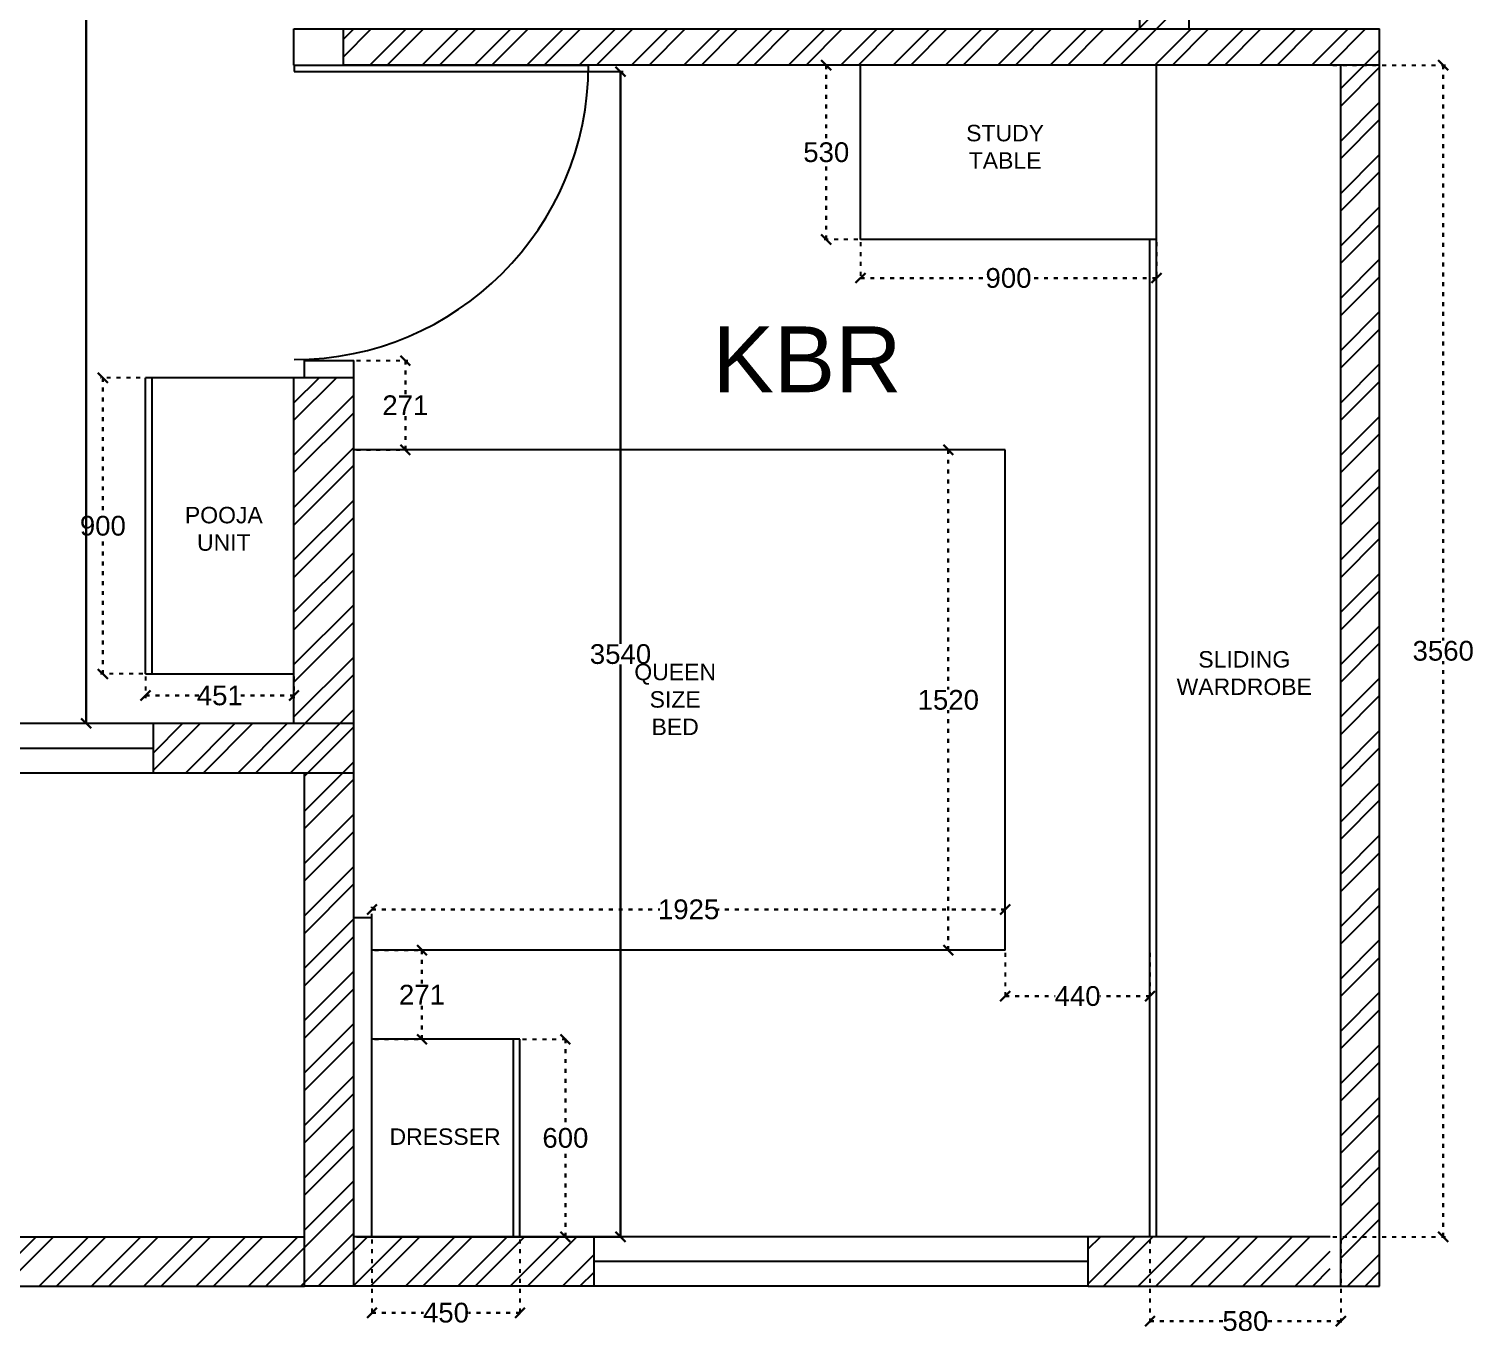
# Model space of a CAD drawing. Header units: millimetres. Extents: x 220712 to 1505573, y -354410 to 241923.
# Drawn here: x 379590 to 383980, y 93327 to 97293 of the extents above; entities that cross this region are included whole.
import ezdxf

# ---------------------------------------------------------------- set-up
doc = ezdxf.new("R2010")
doc.units = ezdxf.units.MM
doc.header["$MEASUREMENT"] = 0
doc.linetypes.add('ACAD_ISO03W100', pattern=[30, 12, -18])
doc.layers.add('Walls', color=253, linetype='Continuous')
doc.styles.get("Standard").update_dxf_attribs({"font": 'arial.ttf'})
doc.dimstyles.get("Standard").update_dxf_attribs({"dimtxt": 60, "dimasz": 30, "dimexe": 7.75, "dimexo": 8.13, "dimgap": 0.63, "dimtad": 0, "dimtih": 1, "dimtoh": 1, "dimdec": 0, "dimzin": 0, "dimtxsty": 'Standard', "dimblk": 'OBLIQUE', "dimcen": 2.25, "dimclrd": 1, "dimclre": 1, "dimclrt": 1, "dimadec": 0, "dimazin": 0, "dimtfac": 1, "dimtdec": 0, "dimtofl": 0, "dimtmove": 0, "dimatfit": 3, "dimfxl": 1, "dimtolj": 1, "dimtzin": 0, "dimlwd": 30, "dimarcsym": 0})

# ---------------------------------------------------------------- blocks, each defined once
blk = doc.blocks.new('door')
at = {"color": 9, "true_color": 0xc7c8ca}
for p, q in [((873603.6, 225972.1), (872703.6, 225972.1)), ((873603.6, 225952.1), (872703.6, 225952.1)), ((873603.6, 225952.1), (873603.6, 225972.1))]:
    blk.add_line(p, q, dxfattribs=at)
blk.add_arc((873603.6, 225952.1), 900, 90, 180, dxfattribs=at)
blk = doc.blocks.new('_Oblique')
at = {"color": 0, "linetype": 'ByBlock', "lineweight": -2}
blk.add_line((-0.5, -0.5), (0.5, 0.5), dxfattribs=at)
blk = doc.blocks.new('*D2517')
at = {"layer": 'Defpoints', "color": 0, "linetype": 'ACAD_ISO03W100', "lineweight": -2, "transparency": 16777216}
for p in [(380632.5, 94493.6), (380784.5, 94493.6), (380632.5, 94222.6)]:
    blk.add_point(p, dxfattribs=at)
at = {"layer": 'Walls', "color": 1, "linetype": 'ACAD_ISO03W100', "lineweight": -2, "transparency": 16777216}
for p, q in [((380640.6, 94493.6), (380792.3, 94493.6)), ((380640.6, 94222.6), (380792.3, 94222.6))]:
    blk.add_line(p, q, dxfattribs=at)
at = {"layer": 'Walls', "color": 1, "linetype": 'ACAD_ISO03W100', "lineweight": 30, "transparency": 16777216}
for p, q in [((380784.5, 94493.6), (380784.5, 94388.9)), ((380784.5, 94222.6), (380784.5, 94327.4))]:
    blk.add_line(p, q, dxfattribs=at)
at = {"layer": 'Walls', "color": 1, "linetype": 'ACAD_ISO03W100', "lineweight": 30, "transparency": 16777216, "xscale": 30, "yscale": 30, "zscale": 30}
for p, rotation in [((380784.5, 94493.6), 90), ((380784.5, 94222.6), 270)]:
    blk.add_blockref('_Oblique', p, dxfattribs=dict(at, rotation=rotation))
at = {"layer": 'Walls', "color": 1, "linetype": 'ACAD_ISO03W100', "transparency": 16777216, "insert": (380784.5, 94358.1), "char_height": 60, "attachment_point": 5}
blk.add_mtext('\\A1;271', dxfattribs=at)
blk = doc.blocks.new('*D2518')
at = {"layer": 'Defpoints', "color": 0, "linetype": 'ACAD_ISO03W100', "lineweight": -2, "transparency": 16777216}
for p in [(380577.5, 96284.6), (380734, 96284.6), (380577.5, 96013.6)]:
    blk.add_point(p, dxfattribs=at)
at = {"layer": 'Walls', "color": 1, "linetype": 'ACAD_ISO03W100', "lineweight": -2, "transparency": 16777216}
for p, q in [((380585.6, 96284.6), (380741.8, 96284.6)), ((380585.6, 96013.6), (380741.8, 96013.6))]:
    blk.add_line(p, q, dxfattribs=at)
at = {"layer": 'Walls', "color": 1, "linetype": 'ACAD_ISO03W100', "lineweight": 30, "transparency": 16777216}
for p, q in [((380734, 96284.6), (380734, 96179.9)), ((380734, 96013.6), (380734, 96118.4))]:
    blk.add_line(p, q, dxfattribs=at)
at = {"layer": 'Walls', "color": 1, "linetype": 'ACAD_ISO03W100', "lineweight": 30, "transparency": 16777216, "xscale": 30, "yscale": 30, "zscale": 30}
for p, rotation in [((380734, 96284.6), 90), ((380734, 96013.6), 270)]:
    blk.add_blockref('_Oblique', p, dxfattribs=dict(at, rotation=rotation))
at = {"layer": 'Walls', "color": 1, "linetype": 'ACAD_ISO03W100', "transparency": 16777216, "insert": (380734, 96149.1), "char_height": 60, "attachment_point": 5}
blk.add_mtext('\\A1;271', dxfattribs=at)
blk = doc.blocks.new('*D2519')
at = {"layer": 'Defpoints', "color": 0, "linetype": 'ACAD_ISO03W100', "lineweight": -2, "transparency": 16777216}
for p in [(382557.5, 94617.1), (380632.5, 94493.6), (382557.5, 94493.6)]:
    blk.add_point(p, dxfattribs=at)
at = {"layer": 'Walls', "color": 1, "linetype": 'ACAD_ISO03W100', "lineweight": -2, "transparency": 16777216}
for p, q in [((380632.5, 94501.8), (380632.5, 94624.9)), ((382557.5, 94501.8), (382557.5, 94624.9))]:
    blk.add_line(p, q, dxfattribs=at)
at = {"layer": 'Walls', "color": 1, "linetype": 'ACAD_ISO03W100', "lineweight": 30, "transparency": 16777216}
for p, q in [((380632.5, 94617.1), (381507.4, 94617.1)), ((382557.5, 94617.1), (381682.6, 94617.1))]:
    blk.add_line(p, q, dxfattribs=at)
at = {"layer": 'Walls', "color": 1, "linetype": 'ACAD_ISO03W100', "lineweight": 30, "transparency": 16777216, "xscale": 30, "yscale": 30, "zscale": 30, "rotation": 180}
blk.add_blockref('_Oblique', (380632.5, 94617.1), dxfattribs=at)
at = {"layer": 'Walls', "color": 1, "linetype": 'ACAD_ISO03W100', "lineweight": 30, "transparency": 16777216, "xscale": 30, "yscale": 30, "zscale": 30}
blk.add_blockref('_Oblique', (382557.5, 94617.1), dxfattribs=at)
at = {"layer": 'Walls', "color": 1, "linetype": 'ACAD_ISO03W100', "transparency": 16777216, "insert": (381595, 94617.1), "char_height": 60, "attachment_point": 5}
blk.add_mtext('\\A1;1925', dxfattribs=at)
blk = doc.blocks.new('*D2520')
at = {"layer": 'Defpoints', "color": 0, "linetype": 'ACAD_ISO03W100', "lineweight": -2, "transparency": 16777216}
for p in [(382384.5, 96013.6), (382557.5, 96013.6), (382557.5, 94493.6)]:
    blk.add_point(p, dxfattribs=at)
at = {"layer": 'Walls', "color": 1, "linetype": 'ACAD_ISO03W100', "lineweight": -2, "transparency": 16777216}
for p, q in [((382549.4, 96013.6), (382376.8, 96013.6)), ((382549.4, 94493.6), (382376.8, 94493.6))]:
    blk.add_line(p, q, dxfattribs=at)
at = {"layer": 'Walls', "color": 1, "linetype": 'ACAD_ISO03W100', "lineweight": 30, "transparency": 16777216}
for p, q in [((382384.5, 96013.6), (382384.5, 95284.9)), ((382384.5, 94493.6), (382384.5, 95222.4))]:
    blk.add_line(p, q, dxfattribs=at)
at = {"layer": 'Walls', "color": 1, "linetype": 'ACAD_ISO03W100', "lineweight": 30, "transparency": 16777216, "xscale": 30, "yscale": 30, "zscale": 30}
for p, rotation in [((382384.5, 96013.6), 90), ((382384.5, 94493.6), 270)]:
    blk.add_blockref('_Oblique', p, dxfattribs=dict(at, rotation=rotation))
at = {"layer": 'Walls', "color": 1, "linetype": 'ACAD_ISO03W100', "transparency": 16777216, "insert": (382384.5, 95253.6), "char_height": 60, "attachment_point": 5}
blk.add_mtext('\\A1;1520', dxfattribs=at)
blk = doc.blocks.new('*D2521')
at = {"layer": 'Defpoints', "color": 0, "linetype": 'ACAD_ISO03W100', "lineweight": -2, "transparency": 16777216}
for p in [(383545.5, 97182.6), (383889, 97182.6), (383545.5, 93622.6)]:
    blk.add_point(p, dxfattribs=at)
at = {"layer": 'Walls', "color": 1, "linetype": 'ACAD_ISO03W100', "lineweight": -2, "transparency": 16777216}
for p, q in [((383553.6, 97182.6), (383896.8, 97182.6)), ((383553.6, 93622.6), (383896.8, 93622.6))]:
    blk.add_line(p, q, dxfattribs=at)
at = {"layer": 'Walls', "color": 1, "linetype": 'ACAD_ISO03W100', "lineweight": 30, "transparency": 16777216}
for p, q in [((383889, 97182.6), (383889, 95433.9)), ((383889, 93622.6), (383889, 95371.3))]:
    blk.add_line(p, q, dxfattribs=at)
at = {"layer": 'Walls', "color": 1, "linetype": 'ACAD_ISO03W100', "lineweight": 30, "transparency": 16777216, "xscale": 30, "yscale": 30, "zscale": 30}
for p, rotation in [((383889, 97182.6), 90), ((383889, 93622.6), 270)]:
    blk.add_blockref('_Oblique', p, dxfattribs=dict(at, rotation=rotation))
at = {"layer": 'Walls', "color": 1, "linetype": 'ACAD_ISO03W100', "transparency": 16777216, "insert": (383889, 95402.6), "char_height": 60, "attachment_point": 5}
blk.add_mtext('\\A1;3560', dxfattribs=at)
blk = doc.blocks.new('*D2480')
at = {"layer": 'Defpoints', "color": 0, "linetype": 'ACAD_ISO03W100', "lineweight": -2, "transparency": 16777216}
for p in [(382997.5, 93622.6), (383577.5, 93622.6), (382997.5, 93366.1)]:
    blk.add_point(p, dxfattribs=at)
at = {"layer": 'Walls', "color": 1, "linetype": 'ACAD_ISO03W100', "lineweight": -2, "transparency": 16777216}
for p, q in [((382997.5, 93614.5), (382997.5, 93358.4)), ((383577.5, 93614.5), (383577.5, 93358.4))]:
    blk.add_line(p, q, dxfattribs=at)
at = {"layer": 'Walls', "color": 1, "linetype": 'ACAD_ISO03W100', "lineweight": 30, "transparency": 16777216}
for p, q in [((382997.5, 93366.1), (383220.7, 93366.1)), ((383577.5, 93366.1), (383354.3, 93366.1))]:
    blk.add_line(p, q, dxfattribs=at)
at = {"layer": 'Walls', "color": 1, "linetype": 'ACAD_ISO03W100', "lineweight": 30, "transparency": 16777216, "xscale": 30, "yscale": 30, "zscale": 30, "rotation": 180}
blk.add_blockref('_Oblique', (382997.5, 93366.1), dxfattribs=at)
at = {"layer": 'Walls', "color": 1, "linetype": 'ACAD_ISO03W100', "lineweight": 30, "transparency": 16777216, "xscale": 30, "yscale": 30, "zscale": 30}
blk.add_blockref('_Oblique', (383577.5, 93366.1), dxfattribs=at)
at = {"layer": 'Walls', "color": 1, "linetype": 'ACAD_ISO03W100', "transparency": 16777216, "insert": (383287.5, 93366.1), "char_height": 60, "attachment_point": 5}
blk.add_mtext('\\A1;580', dxfattribs=at)
blk = doc.blocks.new('*D2522')
at = {"layer": 'Defpoints', "color": 0, "linetype": 'ACAD_ISO03W100', "lineweight": -2, "transparency": 16777216}
for p in [(382013.5, 97182.6), (382117.5, 97182.6), (382117.5, 96652.6)]:
    blk.add_point(p, dxfattribs=at)
at = {"layer": 'Walls', "color": 1, "linetype": 'ACAD_ISO03W100', "lineweight": -2, "transparency": 16777216}
for p, q in [((382109.4, 97182.6), (382005.8, 97182.6)), ((382109.4, 96652.6), (382005.8, 96652.6))]:
    blk.add_line(p, q, dxfattribs=at)
at = {"layer": 'Walls', "color": 1, "linetype": 'ACAD_ISO03W100', "lineweight": 30, "transparency": 16777216}
for p, q in [((382013.5, 97182.6), (382013.5, 96948.9)), ((382013.5, 96652.6), (382013.5, 96886.3))]:
    blk.add_line(p, q, dxfattribs=at)
at = {"layer": 'Walls', "color": 1, "linetype": 'ACAD_ISO03W100', "lineweight": 30, "transparency": 16777216, "xscale": 30, "yscale": 30, "zscale": 30}
for p, rotation in [((382013.5, 97182.6), 90), ((382013.5, 96652.6), 270)]:
    blk.add_blockref('_Oblique', p, dxfattribs=dict(at, rotation=rotation))
at = {"layer": 'Walls', "color": 1, "linetype": 'ACAD_ISO03W100', "transparency": 16777216, "insert": (382013.5, 96917.6), "char_height": 60, "attachment_point": 5}
blk.add_mtext('\\A1;530', dxfattribs=at)
blk = doc.blocks.new('*D2523')
at = {"layer": 'Defpoints', "color": 0, "linetype": 'ACAD_ISO03W100', "lineweight": -2, "transparency": 16777216}
for p in [(381082.5, 94222.6), (381220.5, 94222.6), (381082.5, 93622.6)]:
    blk.add_point(p, dxfattribs=at)
at = {"layer": 'Walls', "color": 1, "linetype": 'ACAD_ISO03W100', "lineweight": -2, "transparency": 16777216}
for p, q in [((381090.6, 94222.6), (381228.3, 94222.6)), ((381090.6, 93622.6), (381228.3, 93622.6))]:
    blk.add_line(p, q, dxfattribs=at)
at = {"layer": 'Walls', "color": 1, "linetype": 'ACAD_ISO03W100', "lineweight": 30, "transparency": 16777216}
for p, q in [((381220.5, 94222.6), (381220.5, 93953.9)), ((381220.5, 93622.6), (381220.5, 93891.4))]:
    blk.add_line(p, q, dxfattribs=at)
at = {"layer": 'Walls', "color": 1, "linetype": 'ACAD_ISO03W100', "lineweight": 30, "transparency": 16777216, "xscale": 30, "yscale": 30, "zscale": 30}
for p, rotation in [((381220.5, 94222.6), 90), ((381220.5, 93622.6), 270)]:
    blk.add_blockref('_Oblique', p, dxfattribs=dict(at, rotation=rotation))
at = {"layer": 'Walls', "color": 1, "linetype": 'ACAD_ISO03W100', "transparency": 16777216, "insert": (381220.5, 93922.6), "char_height": 60, "attachment_point": 5}
blk.add_mtext('\\A1;600', dxfattribs=at)
blk = doc.blocks.new('*D2524')
at = {"layer": 'Defpoints', "color": 0, "linetype": 'ACAD_ISO03W100', "lineweight": -2, "transparency": 16777216}
for p in [(380632.5, 93622.6), (381082.5, 93622.6), (380632.5, 93391.6)]:
    blk.add_point(p, dxfattribs=at)
at = {"layer": 'Walls', "color": 1, "linetype": 'ACAD_ISO03W100', "lineweight": -2, "transparency": 16777216}
for p, q in [((380632.5, 93614.5), (380632.5, 93383.9)), ((381082.5, 93614.5), (381082.5, 93383.9))]:
    blk.add_line(p, q, dxfattribs=at)
at = {"layer": 'Walls', "color": 1, "linetype": 'ACAD_ISO03W100', "lineweight": 30, "transparency": 16777216}
for p, q in [((380632.5, 93391.6), (380789.5, 93391.6)), ((381082.5, 93391.6), (380925.5, 93391.6))]:
    blk.add_line(p, q, dxfattribs=at)
at = {"layer": 'Walls', "color": 1, "linetype": 'ACAD_ISO03W100', "lineweight": 30, "transparency": 16777216, "xscale": 30, "yscale": 30, "zscale": 30, "rotation": 180}
blk.add_blockref('_Oblique', (380632.5, 93391.6), dxfattribs=at)
at = {"layer": 'Walls', "color": 1, "linetype": 'ACAD_ISO03W100', "lineweight": 30, "transparency": 16777216, "xscale": 30, "yscale": 30, "zscale": 30}
blk.add_blockref('_Oblique', (381082.5, 93391.6), dxfattribs=at)
at = {"layer": 'Walls', "color": 1, "linetype": 'ACAD_ISO03W100', "transparency": 16777216, "insert": (380857.5, 93391.6), "char_height": 60, "attachment_point": 5}
blk.add_mtext('\\A1;450', dxfattribs=at)
blk = doc.blocks.new('*D2485')
at = {"layer": 'Defpoints', "color": 0, "linetype": 'ACAD_ISO03W100', "lineweight": -2, "transparency": 16777216}
for p in [(379814.5, 96232.6), (379936.3, 96232.6), (379944.4, 95332.6)]:
    blk.add_point(p, dxfattribs=at)
at = {"layer": 'Walls', "color": 1, "linetype": 'ACAD_ISO03W100', "lineweight": -2, "transparency": 16777216}
for p, q in [((379928.1, 96232.6), (379806.8, 96232.6)), ((379936.3, 95332.6), (379806.8, 95332.6))]:
    blk.add_line(p, q, dxfattribs=at)
at = {"layer": 'Walls', "color": 1, "linetype": 'ACAD_ISO03W100', "lineweight": 30, "transparency": 16777216}
for p, q in [((379814.5, 96232.6), (379814.5, 95813.9)), ((379814.5, 95332.6), (379814.5, 95751.4))]:
    blk.add_line(p, q, dxfattribs=at)
at = {"layer": 'Walls', "color": 1, "linetype": 'ACAD_ISO03W100', "lineweight": 30, "transparency": 16777216, "xscale": 30, "yscale": 30, "zscale": 30}
for p, rotation in [((379814.5, 96232.6), 90), ((379814.5, 95332.6), 270)]:
    blk.add_blockref('_Oblique', p, dxfattribs=dict(at, rotation=rotation))
at = {"layer": 'Walls', "color": 1, "linetype": 'ACAD_ISO03W100', "transparency": 16777216, "insert": (379814.5, 95782.6), "char_height": 60, "attachment_point": 5}
blk.add_mtext('\\A1;900', dxfattribs=at)
blk = doc.blocks.new('*D2493')
at = {"layer": 'Defpoints', "color": 0, "linetype": 'ACAD_ISO03W100', "lineweight": -2, "transparency": 16777216}
for p in [(382557.5, 94493.6), (382997.5, 94493.6), (382997.5, 94353.6)]:
    blk.add_point(p, dxfattribs=at)
at = {"layer": 'Walls', "color": 1, "linetype": 'ACAD_ISO03W100', "lineweight": -2, "transparency": 16777216}
for p, q in [((382557.5, 94485.5), (382557.5, 94345.9)), ((382997.5, 94485.5), (382997.5, 94345.9))]:
    blk.add_line(p, q, dxfattribs=at)
at = {"layer": 'Walls', "color": 1, "linetype": 'ACAD_ISO03W100', "lineweight": 30, "transparency": 16777216}
for p, q in [((382557.5, 94353.6), (382709.5, 94353.6)), ((382997.5, 94353.6), (382845.5, 94353.6))]:
    blk.add_line(p, q, dxfattribs=at)
at = {"layer": 'Walls', "color": 1, "linetype": 'ACAD_ISO03W100', "lineweight": 30, "transparency": 16777216, "xscale": 30, "yscale": 30, "zscale": 30, "rotation": 180}
blk.add_blockref('_Oblique', (382557.5, 94353.6), dxfattribs=at)
at = {"layer": 'Walls', "color": 1, "linetype": 'ACAD_ISO03W100', "lineweight": 30, "transparency": 16777216, "xscale": 30, "yscale": 30, "zscale": 30}
blk.add_blockref('_Oblique', (382997.5, 94353.6), dxfattribs=at)
at = {"layer": 'Walls', "color": 1, "linetype": 'ACAD_ISO03W100', "transparency": 16777216, "insert": (382777.5, 94353.6), "char_height": 60, "attachment_point": 5}
blk.add_mtext('\\A1;440', dxfattribs=at)
blk = doc.blocks.new('*D2497')
at = {"layer": 'Defpoints', "color": 0, "linetype": 'ACAD_ISO03W100', "lineweight": -2, "transparency": 16777216}
for p in [(379944.4, 95332.6), (380395.5, 95332.6), (380395.5, 95267.1)]:
    blk.add_point(p, dxfattribs=at)
at = {"layer": 'Walls', "color": 1, "linetype": 'ACAD_ISO03W100', "lineweight": -2, "transparency": 16777216}
for p, q in [((379944.4, 95324.5), (379944.4, 95259.4)), ((380395.5, 95324.5), (380395.5, 95259.4))]:
    blk.add_line(p, q, dxfattribs=at)
at = {"layer": 'Walls', "color": 1, "linetype": 'ACAD_ISO03W100', "lineweight": 30, "transparency": 16777216}
for p, q in [((379944.4, 95267.1), (380107.6, 95267.1)), ((380395.5, 95267.1), (380232.3, 95267.1))]:
    blk.add_line(p, q, dxfattribs=at)
at = {"layer": 'Walls', "color": 1, "linetype": 'ACAD_ISO03W100', "lineweight": 30, "transparency": 16777216, "xscale": 30, "yscale": 30, "zscale": 30, "rotation": 180}
blk.add_blockref('_Oblique', (379944.4, 95267.1), dxfattribs=at)
at = {"layer": 'Walls', "color": 1, "linetype": 'ACAD_ISO03W100', "lineweight": 30, "transparency": 16777216, "xscale": 30, "yscale": 30, "zscale": 30}
blk.add_blockref('_Oblique', (380395.5, 95267.1), dxfattribs=at)
at = {"layer": 'Walls', "color": 1, "linetype": 'ACAD_ISO03W100', "transparency": 16777216, "insert": (380169.9, 95267.1), "char_height": 60, "attachment_point": 5}
blk.add_mtext('\\A1;451', dxfattribs=at)
blk = doc.blocks.new('*D2509')
at = {"layer": 'Defpoints', "color": 0, "linetype": 'ACAD_ISO03W100', "lineweight": -2, "transparency": 16777216}
for p in [(382117.5, 96652.6), (383017.5, 96652.6), (382117.5, 96535.6)]:
    blk.add_point(p, dxfattribs=at)
at = {"layer": 'Walls', "color": 1, "linetype": 'ACAD_ISO03W100', "lineweight": -2, "transparency": 16777216}
for p, q in [((382117.5, 96644.5), (382117.5, 96527.9)), ((383017.5, 96644.5), (383017.5, 96527.9))]:
    blk.add_line(p, q, dxfattribs=at)
at = {"layer": 'Walls', "color": 1, "linetype": 'ACAD_ISO03W100', "lineweight": 30, "transparency": 16777216}
for p, q in [((382117.5, 96535.6), (382500.7, 96535.6)), ((383017.5, 96535.6), (382634.3, 96535.6))]:
    blk.add_line(p, q, dxfattribs=at)
at = {"layer": 'Walls', "color": 1, "linetype": 'ACAD_ISO03W100', "lineweight": 30, "transparency": 16777216, "xscale": 30, "yscale": 30, "zscale": 30, "rotation": 180}
blk.add_blockref('_Oblique', (382117.5, 96535.6), dxfattribs=at)
at = {"layer": 'Walls', "color": 1, "linetype": 'ACAD_ISO03W100', "lineweight": 30, "transparency": 16777216, "xscale": 30, "yscale": 30, "zscale": 30}
blk.add_blockref('_Oblique', (383017.5, 96535.6), dxfattribs=at)
at = {"layer": 'Walls', "color": 1, "linetype": 'ACAD_ISO03W100', "transparency": 16777216, "insert": (382567.5, 96535.6), "char_height": 60, "attachment_point": 5}
blk.add_mtext('\\A1;900', dxfattribs=at)
blk = doc.blocks.new('*D2512')
at = {"layer": 'Defpoints', "color": 0, "lineweight": -2, "transparency": 16777216}
for p in [(379212.5, 103066.6), (379212.5, 95182.6), (379763.5, 95182.6)]:
    blk.add_point(p, dxfattribs=at)
at = {"layer": 'Walls', "color": 1, "lineweight": -2, "transparency": 16777216}
for p, q in [((379220.6, 103066.6), (379771.3, 103066.6)), ((379220.6, 95182.6), (379771.3, 95182.6))]:
    blk.add_line(p, q, dxfattribs=at)
at = {"layer": 'Walls', "color": 1, "lineweight": 30, "transparency": 16777216}
for p, q in [((379763.5, 103066.6), (379763.5, 99155.9)), ((379763.5, 95182.6), (379763.5, 99093.4))]:
    blk.add_line(p, q, dxfattribs=at)
at = {"layer": 'Walls', "color": 1, "lineweight": 30, "transparency": 16777216, "xscale": 30, "yscale": 30, "zscale": 30}
for p, rotation in [((379763.5, 103066.6), 90), ((379763.5, 95182.6), 270)]:
    blk.add_blockref('_Oblique', p, dxfattribs=dict(at, rotation=rotation))
at = {"layer": 'Walls', "color": 1, "lineweight": -2, "transparency": 16777216, "insert": (379763.5, 99124.6), "char_height": 60, "attachment_point": 5}
blk.add_mtext('\\A1;7884', dxfattribs=at)
blk = doc.blocks.new('*D2516')
at = {"layer": 'Defpoints', "color": 0, "lineweight": -2, "transparency": 16777216}
for p in [(380577.5, 97162.7), (381388, 97162.7), (380577.5, 93622.6)]:
    blk.add_point(p, dxfattribs=at)
at = {"layer": 'Walls', "color": 1, "lineweight": -2, "transparency": 16777216}
for p, q in [((380585.6, 97162.7), (381395.8, 97162.7)), ((380585.6, 93622.6), (381395.8, 93622.6))]:
    blk.add_line(p, q, dxfattribs=at)
at = {"layer": 'Walls', "color": 1, "lineweight": 30, "transparency": 16777216}
for p, q in [((381388, 97162.7), (381388, 95424)), ((381388, 93622.6), (381388, 95361.4))]:
    blk.add_line(p, q, dxfattribs=at)
at = {"layer": 'Walls', "color": 1, "lineweight": 30, "transparency": 16777216, "xscale": 30, "yscale": 30, "zscale": 30}
for p, rotation in [((381388, 97162.7), 90), ((381388, 93622.6), 270)]:
    blk.add_blockref('_Oblique', p, dxfattribs=dict(at, rotation=rotation))
at = {"layer": 'Walls', "color": 1, "lineweight": -2, "transparency": 16777216, "insert": (381388, 95392.7), "char_height": 60, "attachment_point": 5}
blk.add_mtext('\\A1;3540', dxfattribs=at)

msp = doc.modelspace()

# ---------------------------------------------------------------- hatches: boundary and pattern name
at = {"layer": 'Walls', "linetype": 'ACAD_ISO03W100', "true_color": 0xc7c8ca}
h = msp.add_hatch(dxfattribs=at)
h.set_pattern_fill('ANSI32', color=9, scale=300)
h.set_pattern_definition([(45, (-251574, 447737.13), (-79.549513, 79.549513), []), (45, (-251520.97, 447737.13), (-79.549513, 79.549513), [])])
h.paths.add_polyline_path([(373977.5, 98370.6), (373827.5, 98370.6), (373827.5, 96010.6), (373977.5, 96010.6)])
h.paths.add_polyline_path([(376982.5, 98370.6), (373977.5, 98370.6), (373977.5, 98220.6), (376982.5, 98220.6)])
h.paths.add_polyline_path([(373977.5, 96010.6), (373827.5, 96010.6), (373827.5, 94759.6), (373977.5, 94759.6)])
h.paths.add_polyline_path([(374673.5, 94909.6), (373977.5, 94909.6), (373977.5, 94759.6), (374673.5, 94759.6)])
h.paths.add_polyline_path([(376845.5, 94909.6), (376171.5, 94909.6), (376171.5, 94759.6), (376845.5, 94759.6)])
h.paths.add_polyline_path([(376995.5, 95032.6), (376845.5, 95032.6), (376845.5, 93622.6), (376995.5, 93622.6)])
h.paths.add_polyline_path([(377573.5, 95182.6), (376845.5, 95182.6), (376845.5, 95163.6), (376845.5, 95032.6), (376995.5, 95032.6), (377573.5, 95032.6)])
h.paths.add_polyline_path([(380427.5, 93622.6), (376845.5, 93622.6), (376845.5, 93472.6), (380427.5, 93472.6)])
h.paths.add_polyline_path([(380577.5, 94591.6), (380577.5, 95032.6), (380427.5, 95032.6), (380427.5, 93472.6), (380577.5, 93472.6)])
h.paths.add_polyline_path([(380577.5, 95182.6), (379967.5, 95182.6), (379967.5, 95032.6), (380577.5, 95032.6)])
h.paths.add_polyline_path([(380577.5, 96232.6), (380395.5, 96232.6), (380395.5, 95182.6), (380577.5, 95182.6)])
h.paths.add_polyline_path([(381307.5, 93622.6), (380577.5, 93622.6), (380577.5, 93472.6), (381307.5, 93472.6)])
h.paths.add_polyline_path([(383545.5, 93622.6), (382809.5, 93622.6), (382809.5, 93472.6), (383545.5, 93472.6)])
h.paths.add_polyline_path([(383695.5, 97182.6), (383577.5, 97182.6), (383577.5, 93472.6), (383695.5, 93472.6)])
h.paths.add_polyline_path([(383695.5, 97292.6), (380545.5, 97292.6), (380545.5, 97182.6), (381290.5, 97182.6), (383695.5, 97182.6)])
h.paths.add_polyline_path([(383117, 98672.6), (382967, 98672.6), (382967, 97292.6), (383117, 97292.6)])
h.paths.add_polyline_path([(383643.5, 99407.6), (383493.5, 99407.6), (383493.5, 98822.6), (380545.5, 98822.6), (380545.5, 98672.6), (383643.5, 98672.6)])
h.paths.add_polyline_path([(380545.5, 99370.6), (380285.5, 99370.6), (380285.5, 98066.6), (380545.5, 98066.6)])
h.paths.add_polyline_path([(383643.5, 101358.6), (383493.5, 101358.6), (383493.5, 101208.6), (383493.5, 100603.6), (383643.5, 100603.6)])
h.paths.add_polyline_path([(383493.5, 101358.6), (382003.5, 101358.6), (382003.5, 101208.6), (383493.5, 101208.6)])
h.paths.add_polyline_path([(382003.5, 101425.6), (381398.5, 101425.6), (381398.5, 101208.6), (382003.5, 101208.6), (382003.5, 101358.6)])
h.paths.add_polyline_path([(382153.5, 103171.6), (380395.5, 103171.6), (380395.5, 103021.6), (380545.5, 103021.6), (382003.5, 103021.6), (382003.5, 101358.6), (382153.5, 101358.6)])
h.paths.add_polyline_path([(380545.5, 103021.6), (380395.5, 103021.6), (380395.5, 100316.6), (380545.5, 100316.6)])
h.paths.add_polyline_path([(379212.5, 103216.6), (377132.5, 103216.6), (377132.5, 103066.6), (379212.5, 103066.6)])
h.paths.add_polyline_path([(377132.5, 103216.6), (376982.5, 103216.6), (376982.5, 102627.6), (377132.5, 102627.6)])
edge = h.paths.add_edge_path()
edge.add_arc((377132.5, 102627.6), 961, 267.386, 270, ccw=False)
edge.add_line((377088.7, 101667.6), (376982.5, 101667.6))
edge.add_line((376982.5, 101667.6), (376982.5, 98220.6))
edge.add_line((376982.5, 98220.6), (377132.5, 98220.6))
edge.add_line((377132.5, 98220.6), (377132.5, 101666.6))
h.paths.add_polyline_path([(376095.5, 100063.6), (374081.5, 100063.6), (374081.5, 99913.6), (376095.5, 99913.6)])
h.paths.add_polyline_path([(374403, 99913.6), (374253, 99913.6), (374253, 98370.6), (374403, 98370.6)])
h.paths.add_polyline_path([(372605.5, 103216.6), (372455.5, 103216.6), (372455.5, 99913.6), (372605.5, 99913.6)])
h.paths.add_polyline_path([(375840.5, 103216.6), (372605.5, 103216.6), (372605.5, 103066.6), (375840.5, 103066.6)])
h.paths.add_polyline_path([(376982.5, 103216.6), (375840.5, 103216.6), (375840.5, 103066.6), (376982.5, 103066.6)])
h.paths.add_polyline_path([(376982.5, 103066.6), (376115.5, 103066.6), (376115.5, 103016.6), (376982.5, 103016.6)])
h.paths.add_polyline_path([(376115.5, 103066.6), (375840.5, 103066.6), (375840.5, 103016.6), (376115.5, 103016.6)])

# ---------------------------------------------------------------- linework, layer by layer
at = {"layer": 'Walls', "color": 18, "true_color": 0x000000}
for p, q in [((382967, 97292.6), (382967, 98672.6)), ((383117, 97292.6), (383117, 98672.6)), ((380395.5, 97182.6), (380395.5, 97292.6)), ((380395.5, 97292.6), (380545.5, 97292.6)), ((380545.5, 97182.6), (380545.5, 97292.6)), ((380545.5, 97292.6), (383695.5, 97292.6)), ((383695.5, 93472.6), (383695.5, 97292.6)), ((380395.5, 97182.6), (380545.5, 97182.6)), ((383695.5, 97182.6), (380545.5, 97182.6)), ((383577.5, 93472.6), (383577.5, 97182.6)), ((380427.5, 96232.6), (380427.5, 96284.6)), ((380427.5, 96232.6), (380427.5, 96284.6)), ((380427.5, 96284.6), (380577.5, 96284.6)), ((380577.5, 94591.6), (380577.5, 96284.6)), ((383577.5, 94591.6), (383577.5, 96284.6)), ((380395.5, 95182.6), (380395.5, 96232.6)), ((380577.5, 96232.6), (380395.5, 96232.6)), ((377573.5, 95182.6), (379967.5, 95182.6)), ((379967.5, 95182.6), (380577.5, 95182.6)), ((379967.5, 95182.6), (379967.5, 95032.6)), ((377573.5, 95107.6), (379967.5, 95107.6)), ((377573.5, 95032.6), (379967.5, 95032.6)), ((379967.5, 95032.6), (380577.5, 95032.6)), ((380427.5, 93472.6), (380427.5, 95032.6)), ((380577.5, 93472.6), (380577.5, 94591.6)), ((380632.5, 94591.6), (380577.5, 94591.6)), ((380632.5, 93622.6), (380632.5, 94591.6)), ((376845.5, 93622.6), (380427.5, 93622.6)), ((381307.5, 93622.6), (380577.5, 93622.6)), ((382809.5, 93622.6), (381307.5, 93622.6)), ((381307.5, 93472.6), (381307.5, 93622.6)), ((383545.5, 93622.6), (382809.5, 93622.6)), ((382809.5, 93472.6), (382809.5, 93622.6)), ((382809.5, 93547.6), (381307.5, 93547.6)), ((376845.5, 93472.6), (380427.5, 93472.6)), ((381307.5, 93472.6), (380427.5, 93472.6)), ((382809.5, 93472.6), (381307.5, 93472.6)), ((382809.5, 93472.6), (383695.5, 93472.6))]:
    msp.add_line(p, q, dxfattribs=at)
at = {"layer": 'Walls', "color": 159, "true_color": 0x22346e}
for p, q in [((382117.5, 96652.6), (382117.5, 97182.6)), ((383017.5, 93622.6), (383017.5, 97182.6)), ((383017.5, 96652.6), (382117.5, 96652.6)), ((382997.5, 93622.6), (382997.5, 96652.6)), ((379944.4, 95332.6), (379944.4, 96232.6)), ((380395.5, 96232.6), (379944.4, 96232.6)), ((379964.4, 95332.6), (379964.4, 96232.6)), ((379995.5, 96232.6), (379975.5, 96232.6)), ((382557.5, 96013.6), (380577.5, 96013.6)), ((382557.5, 94493.6), (382557.5, 96013.6)), ((379944.4, 95332.6), (380395.5, 95332.6)), ((382557.5, 94493.6), (380632.5, 94493.6)), ((381082.5, 94222.6), (380632.5, 94222.6)), ((381062.5, 93622.6), (381062.5, 94222.6)), ((381082.5, 93622.6), (381082.5, 94222.6))]:
    msp.add_line(p, q, dxfattribs=at)

# ---------------------------------------------------------------- block references
at = {"color": 18, "true_color": 0x000000, "xscale": 0.9944444444441011, "yscale": 0.9944444444441011, "zscale": 0.9944444444441011, "rotation": 180.0000000000179}
msp.add_blockref('door', (1249145.8, 321879.5), dxfattribs=at)

# ---------------------------------------------------------------- texts
at = {"color": 7, "attachment_point": 1}
for s, insert, char_height in [('\\pxqc;STUDY TABLE', (382416, 97001.1), 50), ('\\pxqc;KBR', (381814, 96388.6), 200), ('\\pxqc;POOJA\\PUNIT', (380041, 95840.3), 50), ('\\pxqc;SLIDING\\PWARDROBE', (383143, 95402.1), 50), ('\\pxqc;QUEEN SIZE BED ', (381413, 95363.6), 50), ('\\pxqc;DRESSER', (380713.5, 93951.8), 50)]:
    msp.add_mtext_dynamic_manual_height_columns(s, width=282.386, gutter_width=1213, heights=[0], dxfattribs=dict(at, insert=insert, char_height=char_height))

# ---------------------------------------------------------------- dimensions: what is measured, and where the dimension line sits
at = {"layer": 'Walls', "color": 159, "lineweight": -2, "true_color": 0x22346e}
for base, p1, p2, picture, middle in [((379763.5, 95182.6), (379212.5, 103066.6), (379212.5, 95182.6), '*D2512', (379763.5, 99124.6)), ((381388, 97162.7), (380577.5, 93622.6), (380577.5, 97162.7), '*D2516', (381388, 95392.7))]:
    dim = msp.add_linear_dim(base=base, p1=p1, p2=p2, angle=90, dimstyle='Standard', dxfattribs=at)
    dim.commit()
    dim.dimension.update_dxf_attribs({"geometry": picture, "text_midpoint": middle})
at = {"layer": 'Walls', "color": 159, "linetype": 'ACAD_ISO03W100', "true_color": 0x22346e}
for base, p1, p2, picture, middle in [((382013.5, 97182.6), (382117.5, 96652.6), (382117.5, 97182.6), '*D2522', (382013.5, 96917.6)), ((383889, 97182.6), (383545.5, 93622.6), (383545.5, 97182.6), '*D2521', (383889, 95402.6)), ((380734, 96284.6), (380577.5, 96013.6), (380577.5, 96284.6), '*D2518', (380734, 96149.1)), ((382384.5, 96013.6), (382557.5, 94493.6), (382557.5, 96013.6), '*D2520', (382384.5, 95253.6)), ((380784.5, 94493.6), (380632.5, 94222.6), (380632.5, 94493.6), '*D2517', (380784.5, 94358.1)), ((381220.5, 94222.6), (381082.5, 93622.6), (381082.5, 94222.6), '*D2523', (381220.5, 93922.6))]:
    dim = msp.add_linear_dim(base=base, p1=p1, p2=p2, angle=90, dimstyle='Standard', dxfattribs=at)
    dim.commit()
    dim.dimension.update_dxf_attribs({"geometry": picture, "text_midpoint": middle})
for base, p1, p2, picture, middle in [((382117.5, 96535.6), (383017.5, 96652.6), (382117.5, 96652.6), '*D2509', (382567.5, 96535.6)), ((380395.5, 95267.1), (379944.4, 95332.6), (380395.5, 95332.6), '*D2497', (380169.9, 95267.1)), ((382557.5, 94617.1), (380632.5, 94493.6), (382557.5, 94493.6), '*D2519', (381595, 94617.1)), ((382997.5, 94353.6), (382557.5, 94493.6), (382997.5, 94493.6), '*D2493', (382777.5, 94353.6)), ((380632.5, 93391.6), (381082.5, 93622.6), (380632.5, 93622.6), '*D2524', (380857.5, 93391.6)), ((382997.5, 93366.1), (383577.5, 93622.6), (382997.5, 93622.6), '*D2480', (383287.5, 93366.1))]:
    dim = msp.add_linear_dim(base=base, p1=p1, p2=p2, dimstyle='Standard', dxfattribs=at)
    dim.commit()
    dim.dimension.update_dxf_attribs({"geometry": picture, "text_midpoint": middle})
dim = msp.add_linear_dim(base=(379814.5, 96232.6), p1=(379944.4, 95332.6), p2=(379936.3, 96232.6), angle=90, dimstyle='Standard', dxfattribs=at)
dim.commit()
dim.dimension.update_dxf_attribs({"geometry": '*D2485', "text_midpoint": (379814.5, 95782.6), "dimtype": 160})

doc.saveas('drawing.dxf')
